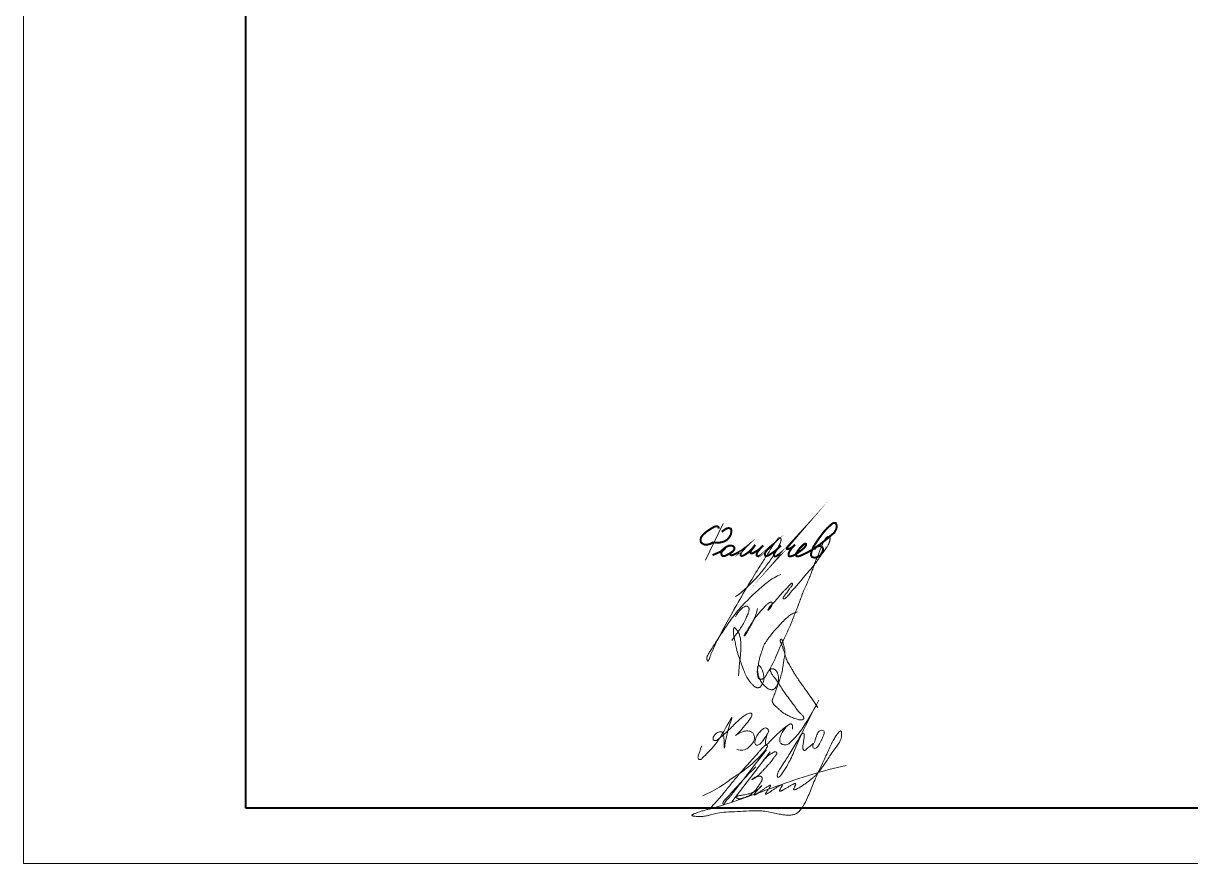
# Model space of a CAD drawing. Header units: millimetres. Extents: x 0 to 420, y 0 to 297.
# Drawn here: x 0 to 105, y 0 to 75.6 of the extents above; entities that cross this region are included whole.
import ezdxf

# ---------------------------------------------------------------- set-up
doc = ezdxf.new("R2010")
doc.units = ezdxf.units.MM
for name, pattern in [('K5LT32789', [0]), ('K5LT32790', [0]), ('K5LT32791', [0]), ('K5LT_BASIC', [0]), ('K5LT_THIN', [0])]:
    doc.linetypes.add(name, pattern=pattern)

# ---------------------------------------------------------------- blocks, each defined once
blk = doc.blocks.new('U5')
at = {"color": 5, "linetype": 'K5LT32789', "lineweight": 18, "true_color": 0x0000ff}
for points in [[(67.07, 11.98), (66.9, 12.24), (66.63, 12.24), (66.38, 11.98), (66.09, 11.7), (65.86, 11.3), (65.77, 10.79), (65.92, 10.63), (66.2, 10.69), (66.37, 10.87), (66.57, 11.11), (66.85, 11.53), (67.15, 12.13), (66.85, 11.53), (66.75, 11.04), (66.75, 10.76), (66.82, 10.69), (66.94, 10.74), (67.53, 11.39), (68.17, 11.97), (68.49, 12.26), (68.83, 12.49), (68.99, 12.59), (69.12, 12.59), (69.19, 12.41), (69.19, 12.21), (69.19, 12), (69.19, 12.41), (69.12, 12.59), (68.99, 12.59), (68.49, 12.26), (68.02, 11.34), (68.02, 10.93), (68.21, 10.74), (68.48, 10.67), (68.75, 10.67), (68.97, 10.89), (69.24, 11.16), (70.13, 12.05), (72.27, 16.02), (70.13, 12.05), (69.37, 10.15), (68.79, 8.93), (68.26, 8.1), (67.92, 7.69), (67.81, 7.78), (67.81, 8.13), (68.06, 8.57), (68.51, 9.17), (69.22, 10.36), (69.95, 11.59), (70.11, 11.75), (70.22, 11.73), (70.26, 11.54), (70.2, 11.12), (70.15, 10.79), (70.08, 10.46), (70.15, 10.21), (70.29, 10.14), (70.48, 10.33), (70.83, 10.61), (71.15, 10.93), (70.95, 10.51), (71.05, 10.41), (71.19, 10.35), (71.35, 10.41), (71.55, 10.61), (72.09, 11.74), (72.03, 11.96), (71.82, 12.02), (71.56, 11.96), (71.39, 11.62), (71.26, 11.24), (71.15, 10.9)], [(61.02, 10.61), (60.86, 10.17), (60.71, 9.74), (60.66, 9.47), (60.77, 9.35), (60.93, 9.35), (61.09, 9.5), (61.52, 9.94), (62.59, 11.01), (64.13, 14.03), (63.2, 11.77), (63.04, 9.76), (63.04, 11.61), (62.86, 11.92), (62.41, 11.82), (62.11, 11.52), (62, 11.24), (62.1, 11.05), (62.38, 11.05), (63.04, 11.61), (63.95, 12.52), (64.57, 13.15), (65.28, 13.61), (65.58, 13.52), (65.51, 13.26), (65.33, 12.94), (64.74, 12.24), (64.24, 11.65), (63.9, 11.42), (64.56, 11.87), (65.09, 11.97), (65.44, 11.89), (65.67, 11.72), (65.78, 11.44), (65.78, 11.1), (65.57, 10.79), (65.36, 10.58), (65.03, 10.26), (64.67, 10.17), (64.17, 10.26)]]:
    blk.add_open_spline(points, degree=3, dxfattribs=at)
blk = doc.blocks.new('U6')
at = {"color": 5, "linetype": 'K5LT32790', "lineweight": 18, "true_color": 0x0000ff}
blk.add_open_spline([(64.34, 16.9), (64.37, 17.92), (64.62, 19.08), (64.5, 20.3), (64.44, 20.53), (64.38, 20.69), (64.31, 20.83), (64.23, 20.95), (64.15, 21.05), (64.09, 21.13), (64.05, 21.17), (64.02, 21.2), (64, 21.21), (63.99, 21.22), (63.98, 21.22), (63.97, 21.23), (63.96, 21.23), (63.95, 21.23), (63.95, 21.23), (63.94, 21.23), (63.94, 21.22), (63.93, 21.22), (63.93, 21.22), (63.92, 21.21), (63.92, 21.21), (63.91, 21.2), (63.91, 21.19), (63.9, 21.18), (63.9, 21.16), (63.89, 21.14), (63.89, 21.12), (63.88, 21.08), (63.88, 21.02), (63.88, 20.95), (63.88, 20.85), (63.88, 20.74), (63.89, 20.63), (63.91, 20.49), (63.94, 20.33), (63.99, 20.1), (64.06, 19.76), (64.15, 19.29), (64.32, 18.68), (64.55, 18.03), (64.78, 17.42), (65, 16.91), (65.22, 16.54), (65.42, 16.28), (65.6, 16.09), (65.74, 15.96), (65.84, 15.89), (65.9, 15.86), (65.95, 15.84), (65.99, 15.83), (66.03, 15.82), (66.07, 15.82), (66.12, 15.83), (66.16, 15.84), (66.2, 15.85), (66.24, 15.86), (66.27, 15.88), (66.3, 15.9), (66.32, 15.93), (66.35, 15.96), (66.39, 16.02), (66.44, 16.09), (66.5, 16.19), (66.55, 16.3), (66.59, 16.41), (66.61, 16.51), (66.62, 16.62), (66.62, 16.73), (66.6, 16.88), (66.57, 17.06), (66.51, 17.25), (66.45, 17.42), (66.4, 17.55), (66.35, 17.64), (66.31, 17.69), (66.28, 17.74), (66.24, 17.77), (66.22, 17.79), (66.2, 17.81), (66.18, 17.81), (66.17, 17.82), (66.16, 17.82), (66.16, 17.82), (66.15, 17.82), (66.14, 17.82), (66.14, 17.82), (66.13, 17.82), (66.13, 17.81), (66.12, 17.81), (66.12, 17.8), (66.11, 17.8), (66.1, 17.79), (66.09, 17.78), (66.09, 17.76), (66.08, 17.74), (66.06, 17.71), (66.05, 17.67), (66.04, 17.62), (66.04, 17.57), (66.03, 17.51), (66.04, 17.43), (66.05, 17.33), (66.08, 17.19), (66.11, 17.01), (66.16, 16.8), (66.23, 16.61), (66.32, 16.44), (66.43, 16.27), (66.56, 16.1), (66.7, 15.96), (66.83, 15.84), (66.95, 15.76), (67.05, 15.71), (67.13, 15.68), (67.21, 15.66), (67.28, 15.65), (67.34, 15.64), (67.38, 15.65), (67.43, 15.66), (67.46, 15.67), (67.5, 15.69), (67.53, 15.71), (67.56, 15.73), (67.6, 15.77), (67.65, 15.82), (67.7, 15.88), (67.75, 15.97), (67.81, 16.08), (67.86, 16.19), (67.89, 16.32), (67.92, 16.45), (67.93, 16.59), (67.92, 16.74), (67.91, 16.9), (67.88, 17.04), (67.83, 17.15), (67.79, 17.25), (67.75, 17.32), (67.7, 17.37), (67.66, 17.41), (67.61, 17.45), (67.57, 17.48), (67.51, 17.51), (67.46, 17.53), (67.42, 17.54), (67.38, 17.54), (67.35, 17.54), (67.33, 17.54), (67.3, 17.54), (67.28, 17.53), (67.26, 17.52), (67.24, 17.51), (67.22, 17.5), (67.21, 17.48), (67.2, 17.47), (67.19, 17.46), (67.19, 17.45), (67.18, 17.44), (67.18, 17.43), (67.18, 17.42), (67.18, 17.4), (67.18, 17.39), (67.18, 17.37), (67.19, 17.34), (67.2, 17.31), (67.22, 17.27), (67.25, 17.21), (67.29, 17.13), (67.34, 17.03), (67.41, 16.92), (67.52, 16.8), (67.67, 16.62), (67.86, 16.35), (68.11, 15.96), (68.4, 15.47), (68.79, 14.96), (69.17, 14.45), (69.5, 14.01), (69.72, 13.68), (69.91, 13.5), (70.03, 13.4), (70.1, 13.32), (70.14, 13.26), (70.17, 13.21), (70.19, 13.16), (70.2, 13.13), (70.2, 13.1), (70.2, 13.08), (70.2, 13.06), (70.2, 13.05), (70.2, 13.04), (70.19, 13.03), (70.19, 13.02), (70.18, 13.01), (70.17, 13), (70.16, 12.99), (70.14, 12.98), (70.12, 12.97), (70.09, 12.95), (70.06, 12.94), (70.03, 12.94), (69.98, 12.93), (69.94, 12.93), (69.87, 12.93), (69.79, 12.94), (69.67, 12.97), (69.5, 13.02), (69.24, 13.11), (68.93, 13.25), (68.6, 13.41), (68.34, 13.57), (68.14, 13.74), (67.95, 13.91), (67.75, 14.09), (67.58, 14.24), (67.47, 14.37), (67.42, 14.45), (67.4, 14.5), (67.38, 14.54), (67.37, 14.59), (67.37, 14.63), (67.37, 14.67), (67.37, 14.71), (67.38, 14.76), (67.4, 14.81), (67.42, 14.88), (67.46, 14.96), (67.52, 15.1), (67.6, 15.29), (67.68, 15.53), (67.77, 15.8), (67.88, 16.09), (68.01, 16.44), (68.15, 16.89), (68.28, 17.41), (68.35, 17.89), (68.4, 18.28), (68.46, 18.58), (68.5, 18.83), (68.51, 19.03), (68.5, 19.18), (68.46, 19.34), (68.42, 19.51), (68.38, 19.69), (68.34, 19.85), (68.31, 19.97), (68.29, 20.05), (68.27, 20.11), (68.25, 20.14), (68.24, 20.16), (68.23, 20.17), (68.22, 20.18), (68.21, 20.19), (68.2, 20.19), (68.2, 20.19), (68.19, 20.2), (68.18, 20.2), (68.17, 20.2), (68.17, 20.19), (68.16, 20.19), (68.15, 20.19), (68.14, 20.19), (68.13, 20.18), (68.12, 20.17), (68.12, 20.17), (68.11, 20.16), (68.1, 20.15), (68.1, 20.14), (68.09, 20.13), (68.09, 20.11), (68.09, 20.1), (68.08, 20.08), (68.08, 20.06), (68.09, 20.03), (68.1, 20), (68.11, 19.96), (68.13, 19.9), (68.16, 19.84), (68.2, 19.75), (68.24, 19.65), (68.28, 19.52), (68.33, 19.37), (68.39, 19.18), (68.47, 18.96), (68.55, 18.7), (68.62, 18.45), (68.7, 18.24), (68.79, 18.06), (68.91, 17.87), (69.04, 17.66), (69.19, 17.4), (69.39, 17.05), (69.65, 16.65), (69.94, 16.23), (70.23, 15.84), (70.74, 15.12), (71.14, 14.53), (71.45, 14.05)], degree=3, knots=[0, 0, 0, 0, 23.088924, 25.905784, 27.368497, 28.578535, 29.721875, 30.813961, 31.805183, 32.534012, 32.992903, 33.225793, 33.377047, 33.48833, 33.574551, 33.643805, 33.701224, 33.750367, 33.79387, 33.833355, 33.872141, 33.912355, 33.95659, 34.00557, 34.061357, 34.126468, 34.204109, 34.298549, 34.415744, 34.564555, 34.759459, 35.028229, 35.412864, 35.997175, 36.728139, 37.568941, 38.433825, 39.401332, 40.578431, 42.235398, 44.569602, 48.269133, 53.187712, 58.58434, 63.764044, 67.778676, 70.998143, 73.369834, 75.349816, 76.796874, 77.581324, 78.028914, 78.378087, 78.696803, 79.013489, 79.343373, 79.678587, 80.006824, 80.317932, 80.606471, 80.866035, 81.11641, 81.383983, 81.718354, 82.16781, 82.839361, 83.733235, 84.705422, 85.582724, 86.324391, 87.057116, 87.890757, 88.945341, 90.321141, 91.965571, 93.426367, 94.484215, 95.101021, 95.580997, 96.013141, 96.361093, 96.626002, 96.782739, 96.889142, 96.971138, 97.03813, 97.095272, 97.145901, 97.188561, 97.228747, 97.268915, 97.315311, 97.366861, 97.425655, 97.494454, 97.577142, 97.679623, 97.811915, 97.985663, 98.226797, 98.532587, 98.897786, 99.296036, 99.737821, 100.261724, 100.964229, 101.99978, 103.525411, 105.150667, 106.72453, 108.093532, 109.590313, 111.195302, 112.777483, 114.126394, 115.159714, 115.93325, 116.599105, 117.196687, 117.716186, 118.147278, 118.512091, 118.830828, 119.112084, 119.376147, 119.650254, 119.966184, 120.348472, 120.832611, 121.462575, 122.257884, 123.166317, 124.121896, 125.077441, 126.058759, 127.110722, 128.27138, 129.455541, 130.54928, 131.472222, 132.224076, 132.842804, 133.343527, 133.786162, 134.209733, 134.641953, 135.076751, 135.490934, 135.840567, 136.1162, 136.329021, 136.516582, 136.697073, 136.87991, 137.063295, 137.235465, 137.38613, 137.514261, 137.623548, 137.718445, 137.797689, 137.875651, 137.957944, 138.055516, 138.163779, 138.288043, 138.436309, 138.622516, 138.862075, 139.203128, 139.704326, 140.381097, 141.218915, 142.127317, 143.259517, 144.821141, 147.317764, 150.75711, 155.19517, 160.069171, 165.224464, 169.471142, 172.421411, 174.092925, 175.138298, 175.966748, 176.479558, 176.900272, 177.244752, 177.52135, 177.72293, 177.873709, 177.996322, 178.101436, 178.195314, 178.281517, 178.366118, 178.454913, 178.554755, 178.670049, 178.807074, 178.975201, 179.187234, 179.439473, 179.719727, 180.029511, 180.383269, 180.823448, 181.407111, 182.246837, 183.563618, 185.512414, 188.365901, 191.16936, 193.636194, 195.215931, 197.147086, 199.269225, 201.224518, 202.392176, 202.935446, 203.335749, 203.665039, 203.98044, 204.30527, 204.630666, 204.95421, 205.28424, 205.683122, 206.145312, 206.866804, 207.837862, 209.464316, 211.387339, 213.648133, 215.828171, 218.361631, 222.046321, 226.400789, 230.237614, 232.987127, 235.143069, 237.145235, 238.600123, 239.59432, 240.714469, 242.086859, 243.579513, 244.83703, 245.773068, 246.379449, 246.80954, 247.077534, 247.227517, 247.33398, 247.41847, 247.489521, 247.552012, 247.609222, 247.663606, 247.717168, 247.768592, 247.820784, 247.876677, 247.942191, 248.018083, 248.10247, 248.189421, 248.269471, 248.347072, 248.425637, 248.512886, 248.605679, 248.706816, 248.820413, 248.952282, 249.111489, 249.313956, 249.574155, 249.89782, 250.303709, 250.841791, 251.528272, 252.381244, 253.359593, 254.475963, 255.872687, 257.851092, 259.938273, 261.963603, 263.469883, 265.046448, 266.586695, 268.366913, 270.599666, 273.407082, 277.373027, 281.234201, 284.882343, 288.313023, 301, 301, 301, 301], dxfattribs=at)
blk = doc.blocks.new('U7')
at = {"color": 5, "linetype": 'K5LT32790', "lineweight": 18, "true_color": 0x0000ff}
for points, knots in [([(66.03, 22.96), (65.97, 22.59), (65.79, 22.12), (65.52, 21.55), (65.33, 21.25), (65.2, 21), (65.12, 20.85), (65.07, 20.76), (65.04, 20.71), (65.01, 20.67), (64.98, 20.63), (64.96, 20.6), (64.93, 20.57), (64.9, 20.54), (64.88, 20.52), (64.87, 20.51), (64.86, 20.51), (64.85, 20.5), (64.85, 20.5), (64.85, 20.5), (64.85, 20.5), (64.84, 20.5), (64.84, 20.5), (64.84, 20.5), (64.84, 20.5), (64.84, 20.5), (64.84, 20.5), (64.84, 20.5), (64.84, 20.51), (64.84, 20.51), (64.84, 20.52), (64.84, 20.52), (64.85, 20.53), (64.85, 20.54), (64.86, 20.56), (64.87, 20.58), (64.88, 20.6), (64.89, 20.63), (64.91, 20.67), (64.93, 20.71), (64.96, 20.75), (64.99, 20.8), (65.05, 20.87), (65.12, 20.98), (65.22, 21.13), (65.33, 21.31), (65.44, 21.51), (65.56, 21.71), (65.69, 21.93), (65.85, 22.16), (66.03, 22.37), (66.18, 22.55), (66.34, 22.74), (66.53, 22.97), (66.76, 23.19), (66.92, 23.35), (67.03, 23.43), (67.09, 23.47), (67.13, 23.49), (67.17, 23.51), (67.21, 23.52), (67.25, 23.52), (67.27, 23.53), (67.29, 23.53), (67.3, 23.53), (67.31, 23.52), (67.32, 23.52), (67.32, 23.52), (67.33, 23.51), (67.33, 23.51), (67.34, 23.5), (67.34, 23.49), (67.35, 23.49), (67.35, 23.48), (67.35, 23.47), (67.35, 23.45), (67.35, 23.44), (67.35, 23.41), (67.35, 23.38), (67.34, 23.33), (67.33, 23.28), (67.32, 23.23), (67.31, 23.18), (67.29, 23.14), (67.27, 23.1), (67.24, 23.06), (67.2, 23.01), (67.17, 22.97), (67.13, 22.93), (67.11, 22.9), (67.08, 22.88), (67.06, 22.86), (67.03, 22.84), (67.02, 22.82), (67, 22.81), (66.99, 22.81), (66.99, 22.81), (66.98, 22.8), (66.98, 22.8), (66.98, 22.8), (66.97, 22.8), (66.97, 22.8), (66.97, 22.8), (66.97, 22.8), (66.97, 22.8), (66.97, 22.8), (66.97, 22.81), (66.97, 22.81), (66.97, 22.81), (66.97, 22.81), (66.97, 22.82), (66.97, 22.82), (66.97, 22.83), (66.97, 22.83), (66.98, 22.84), (66.98, 22.85), (66.99, 22.87), (67.01, 22.89), (67.02, 22.91), (67.03, 22.93), (67.04, 22.95), (67.06, 22.98), (67.08, 23.02), (67.11, 23.08), (67.15, 23.14), (67.2, 23.2), (67.27, 23.27), (67.37, 23.36), (67.49, 23.46), (67.6, 23.57), (67.7, 23.7), (67.8, 23.82), (67.91, 23.94), (68.02, 24.08), (68.13, 24.22), (68.25, 24.37), (68.39, 24.52), (68.55, 24.67), (68.71, 24.81), (68.82, 24.93), (68.89, 25.02), (68.94, 25.08), (68.99, 25.13), (69.03, 25.17), (69.06, 25.2), (69.08, 25.22), (69.1, 25.23), (69.11, 25.23), (69.12, 25.24), (69.12, 25.24), (69.13, 25.24), (69.13, 25.24), (69.14, 25.24), (69.14, 25.24), (69.15, 25.24), (69.15, 25.24), (69.15, 25.23), (69.15, 25.23), (69.16, 25.23), (69.16, 25.22), (69.16, 25.22), (69.17, 25.21), (69.17, 25.2), (69.17, 25.19), (69.18, 25.17), (69.18, 25.15), (69.18, 25.13), (69.18, 25.11), (69.17, 25.09), (69.17, 25.07), (69.16, 25.04), (69.14, 25.02), (69.12, 24.98), (69.08, 24.93), (69.03, 24.86), (68.95, 24.76), (68.86, 24.65), (68.77, 24.51), (68.69, 24.38), (68.6, 24.27), (68.53, 24.18), (68.48, 24.11), (68.43, 24.06), (68.39, 24.02), (68.37, 23.99), (68.35, 23.97), (68.34, 23.95), (68.34, 23.93), (68.34, 23.92), (68.34, 23.91), (68.34, 23.89), (68.34, 23.88), (68.34, 23.86), (68.35, 23.85), (68.35, 23.84), (68.35, 23.83), (68.36, 23.83), (68.36, 23.82), (68.37, 23.82), (68.37, 23.81), (68.38, 23.81), (68.39, 23.81), (68.39, 23.81), (68.4, 23.81), (68.41, 23.81), (68.42, 23.81), (68.43, 23.81), (68.45, 23.82), (68.47, 23.83), (68.5, 23.84), (68.54, 23.87), (68.58, 23.89), (68.62, 23.93), (68.67, 23.97), (68.72, 24.02), (68.79, 24.11), (68.89, 24.23), (69.02, 24.41), (69.22, 24.63), (69.47, 24.9), (69.75, 25.22), (70.04, 25.58), (70.34, 25.94), (70.64, 26.28), (70.94, 26.62), (71.24, 26.99), (71.51, 27.4), (71.79, 27.8), (72.06, 28.16), (72.27, 28.48), (72.42, 28.71), (72.5, 28.87), (72.52, 28.97), (72.54, 29.06), (72.55, 29.13), (72.56, 29.18), (72.57, 29.22), (72.57, 29.25), (72.56, 29.28), (72.56, 29.31), (72.55, 29.33), (72.54, 29.35), (72.53, 29.37), (72.51, 29.39), (72.5, 29.4), (72.49, 29.41), (72.47, 29.42), (72.46, 29.43), (72.45, 29.43), (72.44, 29.43), (72.43, 29.43), (72.41, 29.43), (72.4, 29.43), (72.38, 29.43), (72.36, 29.42), (72.33, 29.41), (72.31, 29.39), (72.28, 29.37), (72.25, 29.35), (72.22, 29.32), (72.18, 29.28), (72.15, 29.23), (72.11, 29.17), (72.07, 29.08), (71.99, 28.96), (71.89, 28.77), (71.78, 28.52), (71.68, 28.23), (71.56, 27.93), (71.43, 27.61), (71.28, 27.27), (71.14, 26.9), (71, 26.5), (70.86, 26.08), (70.68, 25.63), (70.46, 25.15), (70.24, 24.69), (70.08, 24.28), (69.98, 23.99), (69.92, 23.83), (69.88, 23.73), (69.83, 23.59), (69.75, 23.36), (69.61, 23.02), (69.44, 22.59), (69.24, 22.09), (69.02, 21.51), (68.72, 20.84), (68.34, 20.08), (67.96, 19.25), (67.6, 18.41), (67.27, 17.69), (66.95, 17.22), (66.8, 16.91), (66.71, 16.77), (66.64, 16.71), (66.6, 16.67), (66.55, 16.65), (66.51, 16.62), (66.46, 16.6), (66.4, 16.59), (66.35, 16.58), (66.3, 16.58), (66.26, 16.58), (66.23, 16.59), (66.21, 16.59), (66.19, 16.6), (66.18, 16.61), (66.17, 16.62), (66.16, 16.63), (66.15, 16.64), (66.14, 16.66), (66.12, 16.68), (66.11, 16.71), (66.1, 16.75), (66.08, 16.81), (66.06, 16.9), (66.04, 17.01), (66.02, 17.13), (66.01, 17.24), (66.02, 17.36), (66.04, 17.5), (66.08, 17.68), (66.12, 17.92), (66.17, 18.23), (66.24, 18.58), (66.35, 18.91), (66.44, 19.17), (66.52, 19.38), (66.59, 19.58), (66.68, 19.78), (66.83, 20.01), (67.05, 20.31), (67.36, 20.72), (67.78, 21.2), (68.22, 21.68), (68.63, 22.09), (68.95, 22.34), (69.18, 22.48), (69.4, 22.57), (69.55, 22.62), (69.64, 22.65)], [0, 0, 0, 0, 9.050129, 12.27524, 15.459, 17.73484, 19.057413, 19.710841, 20.186256, 20.578255, 20.920156, 21.263228, 21.624829, 21.943402, 22.174143, 22.29629, 22.36276, 22.406894, 22.439057, 22.464194, 22.484922, 22.502166, 22.516262, 22.528133, 22.539447, 22.552242, 22.56817, 22.588053, 22.611987, 22.639741, 22.672744, 22.715192, 22.776687, 22.87041, 23.023044, 23.2152, 23.446308, 23.698853, 24.014406, 24.364067, 24.793807, 25.28352, 25.941626, 26.877925, 28.429965, 30.348657, 32.240773, 33.898399, 35.948367, 38.485583, 40.825304, 42.59187, 44.267244, 46.970047, 49.74801, 51.863744, 52.701471, 53.104911, 53.483029, 53.862972, 54.210178, 54.473163, 54.650607, 54.780151, 54.882015, 54.96597, 55.037892, 55.101774, 55.160577, 55.215489, 55.269733, 55.3265, 55.390437, 55.464507, 55.552848, 55.661752, 55.802045, 55.996896, 56.278982, 56.657771, 57.087852, 57.530059, 57.926999, 58.28654, 58.645161, 59.086887, 59.580412, 60.070145, 60.456808, 60.770321, 61.020502, 61.287434, 61.539711, 61.751465, 61.877288, 61.951174, 62.001019, 62.037083, 62.064047, 62.085222, 62.102691, 62.117816, 62.131035, 62.143011, 62.154708, 62.167188, 62.181333, 62.197688, 62.21651, 62.238222, 62.264236, 62.296726, 62.338711, 62.394112, 62.469848, 62.581386, 62.750144, 62.953234, 63.151975, 63.325302, 63.501424, 63.750698, 64.126703, 64.655732, 65.239268, 65.888652, 66.649933, 67.724768, 68.970934, 70.450533, 71.673771, 72.965674, 74.199734, 75.716608, 77.191491, 78.669398, 80.263602, 82.259995, 84.0227, 85.431088, 86.180031, 86.82002, 87.357354, 87.830339, 88.196682, 88.427814, 88.563885, 88.657509, 88.728451, 88.784957, 88.831759, 88.871976, 88.907862, 88.941164, 88.973333, 89.002363, 89.031139, 89.061129, 89.097204, 89.139544, 89.190239, 89.252182, 89.329582, 89.428874, 89.559889, 89.727893, 89.910432, 90.08993, 90.259821, 90.437176, 90.634512, 90.867411, 91.167757, 91.627014, 92.382088, 93.419966, 94.672454, 96.030915, 97.344377, 98.512333, 99.382533, 100.080146, 100.642761, 101.098523, 101.416568, 101.614452, 101.761411, 101.888131, 102.002041, 102.112642, 102.228685, 102.353162, 102.475542, 102.582798, 102.67162, 102.744553, 102.805473, 102.857643, 102.905538, 102.953137, 103.003348, 103.057077, 103.11538, 103.180499, 103.255316, 103.343787, 103.451799, 103.589159, 103.775473, 104.036879, 104.381072, 104.782032, 105.231565, 105.731185, 106.331113, 107.131661, 108.329516, 110.150194, 112.636877, 115.501671, 119.160964, 122.898631, 126.952961, 130.409086, 134.037174, 137.994275, 142.035946, 146.041027, 149.822245, 153.085433, 155.385996, 156.523495, 157.344961, 158.084473, 158.656408, 159.032405, 159.319553, 159.62593, 159.882585, 160.081757, 160.265654, 160.447561, 160.63144, 160.806021, 160.962993, 161.100471, 161.220792, 161.327559, 161.424857, 161.521276, 161.623153, 161.736504, 161.863212, 162.008568, 162.179889, 162.387514, 162.643846, 162.945007, 163.264358, 163.6135, 164.014772, 164.533206, 165.020618, 165.794064, 166.857794, 168.64401, 171.006738, 173.517367, 176.204619, 178.789913, 181.800729, 185.264053, 188.598832, 192.086757, 196.039981, 200.351441, 204.98312, 208.606796, 211.174086, 212.324149, 212.840152, 213.814159, 215.76165, 218.911517, 222.760316, 227.121283, 231.883071, 238.054257, 244.879079, 252.670992, 260.372327, 267.206768, 271.910472, 274.294825, 275.442431, 276.007431, 276.456493, 276.872537, 277.298483, 277.734538, 278.182349, 278.627236, 279.027811, 279.347916, 279.582846, 279.760539, 279.906542, 280.032941, 280.152577, 280.276179, 280.413989, 280.572354, 280.762102, 281.004984, 281.334701, 281.830666, 282.557033, 283.530703, 284.521091, 285.429966, 286.323075, 287.47734, 288.942216, 290.783007, 293.428229, 296.57457, 299.586331, 301.717918, 303.359613, 305.016414, 306.799751, 308.827327, 311.560281, 315.955926, 321.284596, 327.290578, 331.929165, 335.294372, 337.07654, 338.608554, 341, 341, 341, 341]), ([(64.07, 24.02), (64.82, 24.55), (65.77, 25.45), (66.8, 26.76), (67.43, 27.59), (67.81, 28.3), (68.05, 28.72), (68.12, 28.95), (68.15, 29.06), (68.16, 29.13), (68.16, 29.18), (68.15, 29.2), (68.15, 29.22), (68.14, 29.24), (68.14, 29.25), (68.13, 29.26), (68.12, 29.27), (68.11, 29.28), (68.1, 29.29), (68.08, 29.3), (68.07, 29.3), (68.05, 29.31), (68.03, 29.31), (68.01, 29.32), (68, 29.32), (67.98, 29.31), (67.97, 29.31), (67.95, 29.3), (67.94, 29.3), (67.92, 29.29), (67.91, 29.27), (67.88, 29.25), (67.85, 29.21), (67.79, 29.15), (67.7, 29.03), (67.55, 28.82), (67.33, 28.49), (67.05, 27.99), (66.59, 27.29), (65.89, 26.19), (64.96, 24.66), (63.94, 22.9), (63.09, 21.36), (62.53, 20.3), (62.22, 19.69), (62.05, 19.31), (61.93, 19.03), (61.83, 18.78), (61.75, 18.57), (61.69, 18.4), (61.65, 18.31), (61.63, 18.26), (61.62, 18.24), (61.61, 18.23), (61.61, 18.23), (61.6, 18.22), (61.6, 18.22), (61.59, 18.21), (61.59, 18.21), (61.58, 18.21), (61.58, 18.21), (61.58, 18.21), (61.57, 18.21), (61.57, 18.21), (61.57, 18.21), (61.56, 18.22), (61.56, 18.22), (61.56, 18.22), (61.55, 18.23), (61.54, 18.24), (61.54, 18.25), (61.53, 18.27), (61.51, 18.29), (61.5, 18.32), (61.49, 18.36), (61.48, 18.4), (61.47, 18.45), (61.47, 18.49), (61.48, 18.54), (61.49, 18.59), (61.51, 18.65), (61.53, 18.71), (61.57, 18.78), (61.64, 18.89), (61.77, 19.1), (62.02, 19.49), (62.48, 20.22), (63.16, 21.25), (64.01, 22.5), (65.02, 23.6), (66, 24.53), (66.79, 25.24), (67.5, 25.73), (67.93, 25.93), (68.13, 26.02)], [0, 0, 0, 0, 8.550609, 12.054989, 15.548009, 18.191121, 19.498995, 20.058209, 20.381615, 20.589671, 20.716665, 20.79368, 20.851701, 20.900722, 20.944653, 20.985245, 21.025642, 21.06834, 21.115939, 21.168338, 21.224707, 21.283052, 21.340576, 21.394663, 21.443781, 21.488289, 21.53119, 21.575808, 21.625508, 21.683081, 21.754287, 21.848548, 21.98875, 22.223415, 22.641351, 23.38396, 24.591455, 26.333193, 28.725175, 32.394143, 38.444137, 45.386804, 51.336644, 54.759282, 56.550214, 57.736198, 58.581068, 59.410817, 60.190375, 60.748602, 61.044545, 61.139793, 61.19713, 61.237089, 61.267135, 61.290713, 61.309862, 61.325937, 61.339917, 61.352551, 61.36445, 61.376142, 61.388111, 61.400062, 61.412022, 61.424542, 61.439066, 61.45699, 61.479741, 61.509795, 61.550475, 61.607942, 61.688058, 61.795635, 61.922219, 62.059168, 62.198495, 62.342871, 62.495112, 62.658157, 62.830855, 63.02153, 63.245709, 63.594568, 64.237865, 65.516344, 67.957442, 72.253573, 76.989753, 81.977365, 86.090995, 89.562811, 91.905588, 94, 94, 94, 94]), ([(64.05, 22.2), (64.2, 22.44), (64.38, 22.74), (64.67, 22.99), (64.77, 23.07), (64.86, 23.11), (64.92, 23.14), (64.97, 23.16), (65.01, 23.16), (65.04, 23.16), (65.07, 23.16), (65.09, 23.15), (65.12, 23.15), (65.14, 23.14), (65.17, 23.12), (65.19, 23.1), (65.21, 23.09), (65.23, 23.06), (65.24, 23.04), (65.26, 23.02), (65.27, 23), (65.27, 22.97), (65.28, 22.94), (65.28, 22.91), (65.28, 22.86), (65.27, 22.8), (65.26, 22.72), (65.23, 22.61), (65.18, 22.46), (65.08, 22.24), (64.93, 21.91), (64.72, 21.5), (64.46, 21.1), (64.21, 20.75), (63.97, 20.41), (63.81, 20.18), (63.72, 20.06)], [0, 0, 0, 0, 6.031327, 7.224988, 8.103691, 8.779791, 9.271523, 9.620615, 9.879085, 10.092232, 10.278511, 10.453749, 10.630111, 10.818394, 11.017829, 11.223201, 11.427374, 11.623322, 11.806227, 11.978077, 12.150954, 12.337468, 12.550087, 12.799771, 13.111892, 13.519386, 14.078895, 14.842107, 15.895849, 17.445078, 19.990893, 23.601088, 27.190299, 30.147219, 32.759048, 36, 36, 36, 36])]:
    blk.add_open_spline(points, degree=3, knots=knots, dxfattribs=at)
blk = doc.blocks.new('U8')
at = {"color": 5, "linetype": 'K5LT32790', "lineweight": 18, "true_color": 0x0000ff}
blk.add_line((67.18, 10.06), (63.74, 5.55), dxfattribs=at)
for points, knots in [([(66.53, 9.21), (66.68, 9.41), (66.91, 9.65), (67.23, 9.87), (67.38, 9.96), (67.48, 10.03), (67.55, 10.06), (67.59, 10.06), (67.61, 10.07), (67.64, 10.07), (67.66, 10.06), (67.68, 10.06), (67.7, 10.05), (67.71, 10.04), (67.73, 10.03), (67.74, 10.02), (67.76, 10.01), (67.76, 10), (67.77, 9.99), (67.77, 9.98), (67.78, 9.97), (67.78, 9.96), (67.78, 9.95), (67.78, 9.94), (67.78, 9.92), (67.78, 9.9), (67.77, 9.89), (67.76, 9.86), (67.74, 9.83), (67.71, 9.79), (67.67, 9.74), (67.61, 9.67), (67.54, 9.57), (67.45, 9.46), (67.35, 9.31), (67.23, 9.13), (67.05, 8.92), (66.84, 8.7), (66.62, 8.47), (66.45, 8.29), (66.3, 8.14), (66.2, 8.03), (66.11, 7.93), (66.04, 7.87), (65.98, 7.82), (65.92, 7.79), (65.86, 7.75), (65.79, 7.7), (65.72, 7.66), (65.65, 7.63), (65.61, 7.6), (65.58, 7.59), (65.56, 7.58), (65.55, 7.58), (65.54, 7.57), (65.54, 7.57), (65.53, 7.57), (65.53, 7.57), (65.53, 7.57), (65.52, 7.57), (65.52, 7.57), (65.52, 7.57), (65.52, 7.57), (65.52, 7.57), (65.52, 7.57), (65.52, 7.57), (65.52, 7.57), (65.52, 7.57), (65.53, 7.57), (65.53, 7.57), (65.53, 7.58), (65.53, 7.58), (65.54, 7.58), (65.54, 7.59), (65.55, 7.59), (65.56, 7.6), (65.57, 7.61), (65.59, 7.62), (65.62, 7.64), (65.67, 7.67), (65.73, 7.71), (65.8, 7.75), (65.87, 7.79), (65.95, 7.82), (66.03, 7.85), (66.11, 7.86), (66.18, 7.87), (66.24, 7.87), (66.28, 7.87), (66.32, 7.86), (66.35, 7.85), (66.37, 7.84), (66.38, 7.83), (66.4, 7.82), (66.41, 7.81), (66.42, 7.79), (66.43, 7.78), (66.44, 7.76), (66.45, 7.73), (66.45, 7.7), (66.46, 7.67), (66.46, 7.63), (66.46, 7.59), (66.45, 7.55), (66.44, 7.51), (66.42, 7.46), (66.39, 7.39), (66.34, 7.31), (66.26, 7.2), (66.15, 7.02), (66, 6.8), (65.82, 6.57), (65.64, 6.38), (65.47, 6.24), (65.32, 6.14), (65.16, 6.06), (64.97, 5.99), (64.77, 5.93), (64.61, 5.86), (64.5, 5.83), (64.44, 5.83), (64.39, 5.83), (64.35, 5.83), (64.32, 5.84), (64.28, 5.86), (64.24, 5.88), (64.2, 5.89), (64.18, 5.91), (64.16, 5.92), (64.14, 5.93), (64.13, 5.94), (64.11, 5.96), (64.1, 5.97), (64.1, 5.98), (64.09, 5.99), (64.09, 6), (64.09, 6.01), (64.1, 6.02), (64.11, 6.03), (64.12, 6.03), (64.13, 6.04), (64.15, 6.05), (64.17, 6.06), (64.21, 6.07), (64.25, 6.08), (64.3, 6.1), (64.38, 6.11), (64.47, 6.13), (64.61, 6.15), (64.8, 6.18), (65.06, 6.24), (65.35, 6.31), (65.62, 6.41), (65.85, 6.52), (66.01, 6.63), (66.14, 6.73), (66.23, 6.81), (66.29, 6.87), (66.34, 6.91), (66.37, 6.95), (66.39, 6.97), (66.41, 6.99), (66.42, 7), (66.42, 7.01), (66.43, 7.02), (66.43, 7.02), (66.44, 7.03), (66.44, 7.03), (66.44, 7.03), (66.44, 7.03), (66.44, 7.03), (66.44, 7.03), (66.44, 7.03), (66.44, 7.03), (66.44, 7.03), (66.44, 7.03), (66.43, 7.03), (66.43, 7.03), (66.43, 7.03), (66.42, 7.02), (66.41, 7.01), (66.4, 7), (66.39, 6.99), (66.37, 6.97), (66.35, 6.95), (66.32, 6.92), (66.28, 6.87), (66.22, 6.81), (66.13, 6.71), (66.02, 6.59), (65.91, 6.46), (65.84, 6.37), (65.79, 6.3), (65.77, 6.27), (65.75, 6.24), (65.74, 6.22), (65.74, 6.21), (65.73, 6.2), (65.73, 6.19), (65.73, 6.18), (65.73, 6.18), (65.73, 6.17), (65.74, 6.17), (65.75, 6.17), (65.75, 6.17), (65.76, 6.17), (65.78, 6.18), (65.8, 6.18), (65.82, 6.2), (65.85, 6.21), (65.89, 6.23), (65.95, 6.27), (66.02, 6.31), (66.12, 6.38), (66.28, 6.48), (66.48, 6.62), (66.7, 6.77), (66.87, 6.89), (67, 6.97), (67.07, 7), (67.11, 7.03), (67.14, 7.04), (67.17, 7.05), (67.18, 7.05), (67.2, 7.06), (67.21, 7.06), (67.22, 7.05), (67.22, 7.05), (67.22, 7.04), (67.23, 7.03), (67.22, 7.03), (67.22, 7.02), (67.22, 7.01), (67.21, 6.99), (67.21, 6.98), (67.19, 6.95), (67.18, 6.93), (67.16, 6.89), (67.12, 6.84), (67.07, 6.76), (67, 6.66), (66.92, 6.55), (66.85, 6.46), (66.81, 6.39), (66.79, 6.35), (66.77, 6.32), (66.76, 6.3), (66.76, 6.29), (66.75, 6.28), (66.75, 6.27), (66.75, 6.26), (66.75, 6.26), (66.75, 6.25), (66.76, 6.25), (66.77, 6.24), (66.78, 6.24), (66.79, 6.25), (66.8, 6.25), (66.82, 6.26), (66.85, 6.27), (66.88, 6.28), (66.92, 6.3), (66.97, 6.33), (67.05, 6.38), (67.15, 6.44), (67.31, 6.55), (67.51, 6.68), (67.73, 6.83), (67.91, 6.95), (68.04, 7.02), (68.11, 7.06), (68.15, 7.08), (68.19, 7.09), (68.21, 7.1), (68.23, 7.11), (68.24, 7.11), (68.26, 7.1), (68.26, 7.1), (68.27, 7.09), (68.27, 7.09), (68.27, 7.08), (68.27, 7.06), (68.27, 7.05), (68.26, 7.04), (68.26, 7.02), (68.25, 7), (68.24, 6.98), (68.22, 6.94), (68.19, 6.89), (68.15, 6.82), (68.1, 6.74), (68.06, 6.68), (68.04, 6.63), (68.02, 6.6), (68.01, 6.58), (68.01, 6.57), (68.01, 6.56), (68.01, 6.55), (68.01, 6.54), (68.01, 6.53), (68.01, 6.52), (68.02, 6.52), (68.03, 6.51), (68.04, 6.51), (68.05, 6.51), (68.06, 6.51), (68.09, 6.51), (68.11, 6.52), (68.14, 6.53), (68.19, 6.55), (68.24, 6.58), (68.32, 6.62), (68.42, 6.68), (68.59, 6.77), (68.79, 6.89), (69, 7.02), (69.17, 7.11), (69.28, 7.16), (69.33, 7.18), (69.37, 7.2), (69.4, 7.2), (69.43, 7.21), (69.44, 7.21), (69.46, 7.2), (69.47, 7.2), (69.47, 7.19), (69.48, 7.18), (69.48, 7.17), (69.48, 7.16), (69.48, 7.15), (69.48, 7.14), (69.47, 7.12), (69.47, 7.11), (69.46, 7.08), (69.45, 7.05), (69.42, 7), (69.39, 6.94), (69.35, 6.87), (69.33, 6.81), (69.31, 6.77), (69.3, 6.74), (69.29, 6.72), (69.29, 6.71), (69.29, 6.7), (69.29, 6.68), (69.29, 6.67), (69.3, 6.66), (69.3, 6.66), (69.31, 6.65), (69.31, 6.65), (69.32, 6.64), (69.34, 6.64), (69.35, 6.64), (69.37, 6.64), (69.39, 6.64), (69.41, 6.65), (69.44, 6.66), (69.48, 6.67), (69.53, 6.7), (69.6, 6.73), (69.68, 6.77), (69.81, 6.84), (69.99, 6.96), (70.22, 7.11), (70.49, 7.3), (70.73, 7.49), (70.96, 7.67), (71.17, 7.85), (71.36, 8.04), (71.56, 8.25), (71.77, 8.52), (71.99, 8.85), (72.26, 9.25), (72.57, 9.71), (72.9, 10.2), (73.21, 10.62), (73.42, 10.92), (73.51, 11.13), (73.55, 11.25), (73.58, 11.37), (73.6, 11.48), (73.6, 11.59), (73.6, 11.69), (73.6, 11.77), (73.59, 11.82), (73.58, 11.86), (73.58, 11.88), (73.57, 11.9), (73.56, 11.91), (73.55, 11.92), (73.55, 11.93), (73.54, 11.94), (73.53, 11.94), (73.53, 11.94), (73.52, 11.94), (73.52, 11.94), (73.51, 11.94), (73.5, 11.94), (73.49, 11.94), (73.48, 11.94), (73.47, 11.93), (73.45, 11.92), (73.43, 11.91), (73.41, 11.89), (73.39, 11.87), (73.35, 11.83), (73.31, 11.78), (73.24, 11.7), (73.16, 11.58), (73.06, 11.44), (72.95, 11.26), (72.83, 11.07), (72.71, 10.84), (72.57, 10.54), (72.38, 10.09), (72.06, 9.41), (71.59, 8.42), (71.05, 7.23), (70.62, 6.07), (70.22, 5.3), (69.95, 4.89), (69.8, 4.71), (69.68, 4.61), (69.59, 4.54), (69.48, 4.48), (69.35, 4.43), (69.2, 4.39), (69.03, 4.37), (68.82, 4.36), (68.55, 4.37), (68.17, 4.42), (67.7, 4.52), (67.14, 4.65), (66.57, 4.74), (65.94, 4.77), (65.17, 4.74), (64.24, 4.68), (63.29, 4.65), (62.52, 4.57), (61.95, 4.42), (61.52, 4.31), (61.16, 4.25), (60.86, 4.23), (60.63, 4.24), (60.44, 4.26), (60.31, 4.27), (60.24, 4.29), (60.2, 4.3), (60.18, 4.31), (60.16, 4.31), (60.15, 4.32), (60.15, 4.32), (60.14, 4.33), (60.14, 4.33), (60.13, 4.33), (60.13, 4.34), (60.13, 4.34), (60.13, 4.34), (60.13, 4.35), (60.13, 4.35), (60.13, 4.35), (60.13, 4.36), (60.14, 4.36), (60.14, 4.37), (60.14, 4.37), (60.15, 4.38), (60.16, 4.39), (60.17, 4.4), (60.19, 4.41), (60.21, 4.42), (60.24, 4.44), (60.29, 4.46), (60.36, 4.49), (60.47, 4.53), (60.6, 4.58), (60.74, 4.64), (60.9, 4.69), (61.07, 4.74), (61.24, 4.79), (61.46, 4.85), (61.8, 4.93), (62.41, 5.1), (63.5, 5.44), (65.37, 6.09), (67.91, 7.02), (70.89, 8.06), (72.97, 8.6), (74, 8.83)], [0, 0, 0, 0, 6.158308, 7.924944, 9.397219, 10.421772, 10.878244, 11.151197, 11.36381, 11.548551, 11.718723, 11.877713, 12.036027, 12.196544, 12.358164, 12.506286, 12.632493, 12.736928, 12.819521, 12.898812, 12.980771, 13.07523, 13.173556, 13.279268, 13.396608, 13.531064, 13.690326, 13.886288, 14.140321, 14.494376, 15.023758, 15.795804, 16.773927, 17.9322, 19.328256, 21.031002, 23.191239, 26.01508, 28.508359, 30.764949, 32.158381, 33.57364, 34.542076, 35.296285, 35.858711, 36.382363, 36.930279, 37.613953, 38.340853, 38.974758, 39.36394, 39.584276, 39.729431, 39.831741, 39.905683, 39.959643, 39.999056, 40.02768, 40.048222, 40.062694, 40.072775, 40.079767, 40.084961, 40.089793, 40.09578, 40.104088, 40.115492, 40.13093, 40.149822, 40.171984, 40.197656, 40.229358, 40.269864, 40.322352, 40.391158, 40.483151, 40.610685, 40.79026, 41.065436, 41.512004, 42.088709, 42.770629, 43.467951, 44.184491, 44.869892, 45.483626, 46.046275, 46.524145, 46.915912, 47.196275, 47.40917, 47.586207, 47.738846, 47.877531, 48.013016, 48.157728, 48.31924, 48.502929, 48.715108, 48.96183, 49.243774, 49.540729, 49.8478, 50.172102, 50.537958, 50.965281, 51.494288, 52.20384, 53.298857, 54.917421, 57.240739, 59.738769, 62.02238, 63.698303, 65.037791, 66.331625, 68.02956, 69.84719, 71.368716, 72.206354, 72.649589, 72.981788, 73.276043, 73.570472, 73.929446, 74.299002, 74.63126, 74.848184, 75.010867, 75.161965, 75.335461, 75.49506, 75.620009, 75.719661, 75.802316, 75.875542, 75.946386, 76.021533, 76.107513, 76.21105, 76.339562, 76.501776, 76.708489, 76.973585, 77.315523, 77.75974, 78.342864, 79.120835, 80.18625, 81.706721, 83.852292, 86.465219, 88.951659, 90.978666, 92.487594, 93.76585, 94.760654, 95.480574, 95.959313, 96.294546, 96.536659, 96.714464, 96.846112, 96.943809, 97.01613, 97.069288, 97.107887, 97.1354, 97.154486, 97.167231, 97.175363, 97.180572, 97.184743, 97.189776, 97.197329, 97.209122, 97.228653, 97.258997, 97.303617, 97.365208, 97.448469, 97.559514, 97.706462, 97.900415, 98.157187, 98.500801, 98.971779, 99.653407, 100.680484, 102.16221, 103.578184, 104.648543, 105.155236, 105.478521, 105.704428, 105.867108, 105.985778, 106.07285, 106.137041, 106.188892, 106.233202, 106.275598, 106.31862, 106.370033, 106.436882, 106.52608, 106.645289, 106.803787, 107.01342, 107.289946, 107.655243, 108.141506, 108.800592, 109.730549, 111.109505, 113.317286, 115.629589, 117.547768, 118.521059, 119.084698, 119.470627, 119.745056, 119.943042, 120.086716, 120.191551, 120.26935, 120.330025, 120.382672, 120.435962, 120.498121, 120.565387, 120.641314, 120.728412, 120.840736, 120.985691, 121.174077, 121.421722, 121.753873, 122.217132, 122.901613, 123.981872, 125.172225, 126.200607, 126.79256, 127.136357, 127.367267, 127.532062, 127.652773, 127.742537, 127.810135, 127.865237, 127.915133, 127.96426, 128.015006, 128.071903, 128.142719, 128.234954, 128.356669, 128.517397, 128.729164, 129.007855, 129.375448, 129.864201, 130.525978, 131.458654, 132.841604, 135.051627, 137.371779, 139.298243, 140.282632, 140.852634, 141.243893, 141.523176, 141.725905, 141.87456, 141.985024, 142.069602, 142.138778, 142.20217, 142.268885, 142.347585, 142.446693, 142.552857, 142.668386, 142.796019, 142.962407, 143.184377, 143.493216, 143.947083, 144.660187, 145.445963, 146.126993, 146.522898, 146.755674, 146.914043, 147.029277, 147.105459, 147.165051, 147.224298, 147.295401, 147.367417, 147.434207, 147.504148, 147.585142, 147.684943, 147.81179, 147.975245, 148.18721, 148.463335, 148.825333, 149.305406, 149.95641, 150.882496, 152.258218, 154.475246, 156.620318, 158.321251, 159.038433, 159.502054, 159.828856, 160.066775, 160.243468, 160.37743, 160.482373, 160.569441, 160.648431, 160.728415, 160.81803, 160.908084, 160.998756, 161.091733, 161.206325, 161.353931, 161.549093, 161.818906, 162.212882, 162.829199, 163.508952, 164.099592, 164.445709, 164.650604, 164.788255, 164.903661, 165.007576, 165.109001, 165.194462, 165.26938, 165.338661, 165.406872, 165.478408, 165.557687, 165.64939, 165.758763, 165.891992, 166.05668, 166.262506, 166.522189, 166.853055, 167.279787, 167.839914, 168.596742, 169.679428, 171.288032, 173.772391, 176.439711, 179.127961, 181.338538, 183.565781, 185.724368, 187.964675, 190.532192, 193.913297, 197.664225, 202.240399, 207.365977, 211.891604, 214.950288, 216.260728, 217.307529, 218.226173, 219.136534, 220.048062, 220.900546, 221.546871, 221.9542, 222.219116, 222.412338, 222.560372, 222.677648, 222.773298, 222.853632, 222.923292, 222.978973, 223.025473, 223.071419, 223.126411, 223.191335, 223.263092, 223.344759, 223.440037, 223.553558, 223.691355, 223.86161, 224.075985, 224.352298, 224.720891, 225.244768, 226.022651, 227.234024, 228.694978, 230.400721, 232.151975, 234.169342, 236.596891, 240.264912, 245.911745, 254.96485, 266.835794, 277.658947, 284.885559, 287.882731, 289.514301, 290.547995, 291.464177, 292.424746, 293.549213, 294.775006, 296.163908, 297.809999, 299.883699, 302.703567, 306.933828, 311.679125, 316.501759, 320.996631, 326.836537, 335.266963, 343.465594, 349.957026, 354.09066, 357.579706, 360.721275, 362.932241, 364.823848, 366.400364, 367.448979, 368.024725, 368.279323, 368.440012, 368.5553, 368.642037, 368.709291, 368.762747, 368.806287, 368.842721, 368.874182, 368.900514, 368.926113, 368.952467, 368.982922, 369.016093, 369.053534, 369.097024, 369.148696, 369.211201, 369.287947, 369.383467, 369.504023, 369.658723, 369.861852, 370.138802, 370.52869, 371.119523, 372.038078, 373.203074, 374.521743, 375.833878, 377.215726, 378.767848, 380.290034, 382.688597, 387.074598, 395.697937, 410.437499, 434.93092, 461.366967, 487, 487, 487, 487]), ([(61.08, 6.1), (61.69, 6.36), (62.51, 6.78), (63.43, 7.44), (63.95, 7.82), (64.46, 8.14), (64.99, 8.51), (65.57, 8.99), (66.12, 9.5), (66.52, 9.93), (66.75, 10.23), (66.85, 10.39), (66.89, 10.47), (66.92, 10.52), (66.93, 10.55), (66.93, 10.56), (66.93, 10.58), (66.93, 10.59), (66.93, 10.6), (66.92, 10.61), (66.92, 10.62), (66.91, 10.63), (66.91, 10.63), (66.9, 10.64), (66.89, 10.65), (66.88, 10.66), (66.87, 10.66), (66.86, 10.67), (66.85, 10.67), (66.84, 10.67), (66.83, 10.67), (66.82, 10.67), (66.81, 10.67), (66.79, 10.67), (66.78, 10.66), (66.76, 10.65), (66.73, 10.64), (66.7, 10.61), (66.65, 10.58), (66.58, 10.52), (66.49, 10.43), (66.38, 10.31), (66.24, 10.14), (66.04, 9.89), (65.75, 9.57), (65.36, 9.16), (64.87, 8.61), (64.29, 7.93), (63.64, 7.16), (63.07, 6.42), (62.57, 5.83), (62.19, 5.44), (61.99, 5.2), (61.9, 5.11)], [0, 0, 0, 0, 6.997069, 9.684036, 11.958352, 13.801956, 16.01059, 18.791875, 21.670898, 23.899271, 25.047829, 25.598015, 25.892727, 26.052221, 26.139763, 26.200238, 26.24818, 26.289354, 26.326598, 26.358724, 26.389054, 26.419587, 26.454991, 26.494445, 26.537325, 26.581963, 26.625959, 26.666366, 26.702295, 26.736616, 26.772293, 26.811665, 26.854853, 26.903993, 26.962474, 27.036776, 27.136139, 27.279193, 27.487047, 27.788774, 28.205883, 28.811868, 29.540442, 30.580231, 32.089095, 34.083011, 36.578424, 39.886091, 43.512937, 47.235171, 49.742529, 51.659752, 53, 53, 53, 53]), ([(65.9, 8.7), (65.47, 8.34), (64.93, 7.72), (64.23, 6.97), (63.8, 6.51), (63.49, 6.14), (63.25, 5.89), (63.09, 5.73), (63.01, 5.63), (62.96, 5.55), (62.93, 5.5), (62.92, 5.47), (62.92, 5.46), (62.92, 5.44), (62.92, 5.43), (62.92, 5.42), (62.92, 5.41), (62.92, 5.41), (62.93, 5.4), (62.93, 5.39), (62.94, 5.38), (62.95, 5.37), (62.96, 5.37), (62.96, 5.36), (62.97, 5.36), (62.97, 5.36), (62.98, 5.36), (62.98, 5.36), (62.99, 5.35), (63, 5.36), (63, 5.36), (63.01, 5.36), (63.02, 5.36), (63.02, 5.37), (63.03, 5.38), (63.04, 5.39), (63.05, 5.4), (63.07, 5.42), (63.09, 5.45), (63.11, 5.49), (63.14, 5.55), (63.17, 5.6), (63.21, 5.65), (63.26, 5.71), (63.32, 5.77), (63.4, 5.85), (63.52, 5.98), (63.67, 6.16), (63.86, 6.42), (64.15, 6.77), (64.57, 7.3), (65.47, 8.48), (66.24, 9.49), (66.84, 10.23)], [0, 0, 0, 0, 8.178432, 12.15831, 15.070494, 17.531291, 19.273091, 20.178709, 20.817045, 21.283464, 21.53398, 21.648694, 21.722599, 21.78122, 21.832226, 21.879091, 21.922147, 21.96438, 22.009673, 22.061502, 22.117512, 22.171651, 22.219212, 22.258261, 22.286197, 22.310683, 22.335173, 22.364818, 22.395245, 22.426071, 22.458431, 22.49359, 22.533039, 22.578657, 22.632971, 22.699648, 22.784579, 22.898948, 23.06169, 23.316251, 23.620656, 23.948896, 24.25354, 24.580173, 24.971844, 25.549963, 26.340789, 27.51106, 29.012071, 31.099326, 34.219642, 38.953672, 53, 53, 53, 53])]:
    blk.add_open_spline(points, degree=3, knots=knots, dxfattribs=at)
blk = doc.blocks.new('U9')
at = {"color": 7, "linetype": 'K5LT32791', "lineweight": 18}
blk.add_line((61.35, 27.29), (62.96, 30.59), dxfattribs=at)
at = {"color": 7, "linetype": 'K5LT32791', "const_width": 0.18}
for points in [[(63.65, 27.96), (63.6, 27.89), (63.59, 27.86), (63.59, 27.83), (63.6, 27.79), (63.63, 27.77), (63.67, 27.75), (63.72, 27.74), (63.81, 27.76), (63.95, 27.82), (64.15, 27.91), (64.42, 28.07), (64.68, 28.22), (64.91, 28.4), (64.62, 28.1), (64.54, 27.95), (64.51, 27.82), (64.51, 27.75), (64.56, 27.7), (64.63, 27.67), (64.74, 27.7), (64.94, 27.81), (65.18, 27.97), (65.38, 28.15), (65.5, 28.27), (65.7, 28.49), (65.84, 28.69), (65.63, 28.38), (65.48, 28.19), (65.42, 28.09), (65.4, 28.03), (65.4, 27.98), (65.42, 27.94), (65.44, 27.92), (65.49, 27.91), (65.57, 27.92), (65.69, 27.97), (66.08, 28.19), (66.32, 28.39), (66.49, 28.56), (66.56, 28.63), (66.22, 28.27), (66.07, 28.08), (66, 27.98), (65.98, 27.9), (65.95, 27.81), (65.96, 27.73), (66, 27.68), (66.05, 27.66), (66.1, 27.65), (66.15, 27.67), (66.28, 27.72), (66.43, 27.84), (66.61, 27.98), (66.87, 28.21), (67.19, 28.51), (67.24, 28.55), (66.9, 28.21), (66.76, 28.03), (66.72, 27.94), (66.71, 27.86), (66.71, 27.78), (66.73, 27.71), (66.78, 27.67), (66.87, 27.68), (67.02, 27.73), (67.16, 27.81), (67.38, 27.96), (67.56, 28.08), (67.75, 28.23), (68.14, 28.63), (67.75, 28.22), (67.59, 27.99), (67.53, 27.86), (67.51, 27.78), (67.51, 27.73), (67.53, 27.68), (67.56, 27.65), (67.6, 27.63), (67.68, 27.64), (67.78, 27.69), (67.99, 27.84), (68.57, 28.31), (69, 28.78), (68.71, 28.44), (68.67, 28.38), (68.66, 28.34), (68.68, 28.31), (68.71, 28.29), (68.8, 28.3), (68.96, 28.36), (69.08, 28.41), (69.24, 28.53), (69.37, 28.66), (69.42, 28.71), (69.13, 28.41), (68.99, 28.2), (68.9, 28.05), (68.85, 27.93), (68.84, 27.85), (68.84, 27.72), (68.85, 27.68), (68.91, 27.64), (69.04, 27.64), (69.22, 27.7), (69.37, 27.77), (69.53, 27.87), (69.73, 28.01), (69.91, 28.14), (70.05, 28.24), (70.2, 28.38), (70.33, 28.53), (70.4, 28.63), (70.41, 28.69), (70.41, 28.73), (70.4, 28.77), (70.37, 28.79), (70.32, 28.79), (70.22, 28.74), (70.1, 28.64), (69.86, 28.4), (69.65, 28.12), (69.55, 27.96), (69.53, 27.91), (69.51, 27.81), (69.52, 27.71), (69.55, 27.66), (69.6, 27.65), (69.67, 27.64), (69.82, 27.67), (69.99, 27.74), (70.52, 27.99), (70.96, 28.24), (71.2, 28.41), (71.64, 28.7), (72.48, 29.38), (72.95, 29.78), (73.11, 30.08), (73.16, 30.28), (73.15, 30.46), (73.1, 30.57), (73.07, 30.64), (73, 30.65), (72.94, 30.65), (72.81, 30.62), (72.68, 30.52), (72.29, 30.16), (71.99, 29.83), (71.57, 29.27), (71.08, 28.53), (70.91, 28.12), (70.86, 27.87), (70.86, 27.72), (70.93, 27.6), (71.01, 27.56), (71.11, 27.53), (71.26, 27.53), (71.43, 27.59), (71.68, 27.73), (71.78, 27.86), (71.86, 28.01), (71.92, 28.18), (71.94, 28.32), (71.87, 28.45), (71.77, 28.54), (71.68, 28.57), (71.56, 28.57), (71.39, 28.51), (71.26, 28.42), (71.19, 28.32), (71.16, 28.25)], [(62.54, 30.14), (62.54, 30.26), (62.47, 30.33), (62.34, 30.35), (62.16, 30.31), (61.85, 30.13), (61.43, 29.85), (61.12, 29.57), (60.96, 29.35), (60.91, 29.13), (60.95, 28.91), (61.09, 28.78), (61.28, 28.69), (61.49, 28.69), (61.75, 28.75), (61.96, 28.85), (62.1, 28.93)], [(62.82, 29.86), (63, 29.98), (63.12, 30.07), (63.28, 30.16), (63.45, 30.19), (63.63, 30.13), (63.68, 30.03), (63.68, 29.85), (63.65, 29.63), (63.53, 29.41), (63.39, 29.22), (63.25, 29.1), (63.06, 28.99), (62.82, 28.92), (62.53, 28.86), (62.35, 28.86), (62.24, 28.88), (62.19, 28.93)], [(61.99, 27.75), (62.74, 28.08), (62.93, 28.26), (63.11, 28.42), (63.32, 28.54), (63.49, 28.61), (63.7, 28.61), (63.85, 28.55), (63.96, 28.42), (63.96, 28.29), (63.85, 28.12), (63.68, 27.99), (63.47, 27.86), (63.29, 27.77), (63.1, 27.68), (62.91, 27.68), (62.82, 27.75), (62.78, 27.85), (62.78, 27.95), (62.86, 28.11), (63.08, 28.32), (63.17, 28.38)]]:
    blk.add_lwpolyline(points, dxfattribs=at)
blk = doc.blocks.new('U10')
at = {"color": 7, "linetype": 'K5LT_THIN', "lineweight": 18}
for p, q in [((0, 0), (0, 297)), ((420, 0), (0, 0))]:
    blk.add_line(p, q, dxfattribs=at)
at = {"color": 150, "linetype": 'K5LT_BASIC', "lineweight": 40, "true_color": 0x0080ff}
for p, q in [((20, 5), (20, 292)), ((415, 5), (20, 5))]:
    blk.add_line(p, q, dxfattribs=at)

msp = doc.modelspace()

# ---------------------------------------------------------------- block references
for name in ['U10', 'U9', 'U7', 'U6', 'U5', 'U8']:
    msp.add_blockref(name, (0, 0))

doc.saveas('drawing.dxf')
